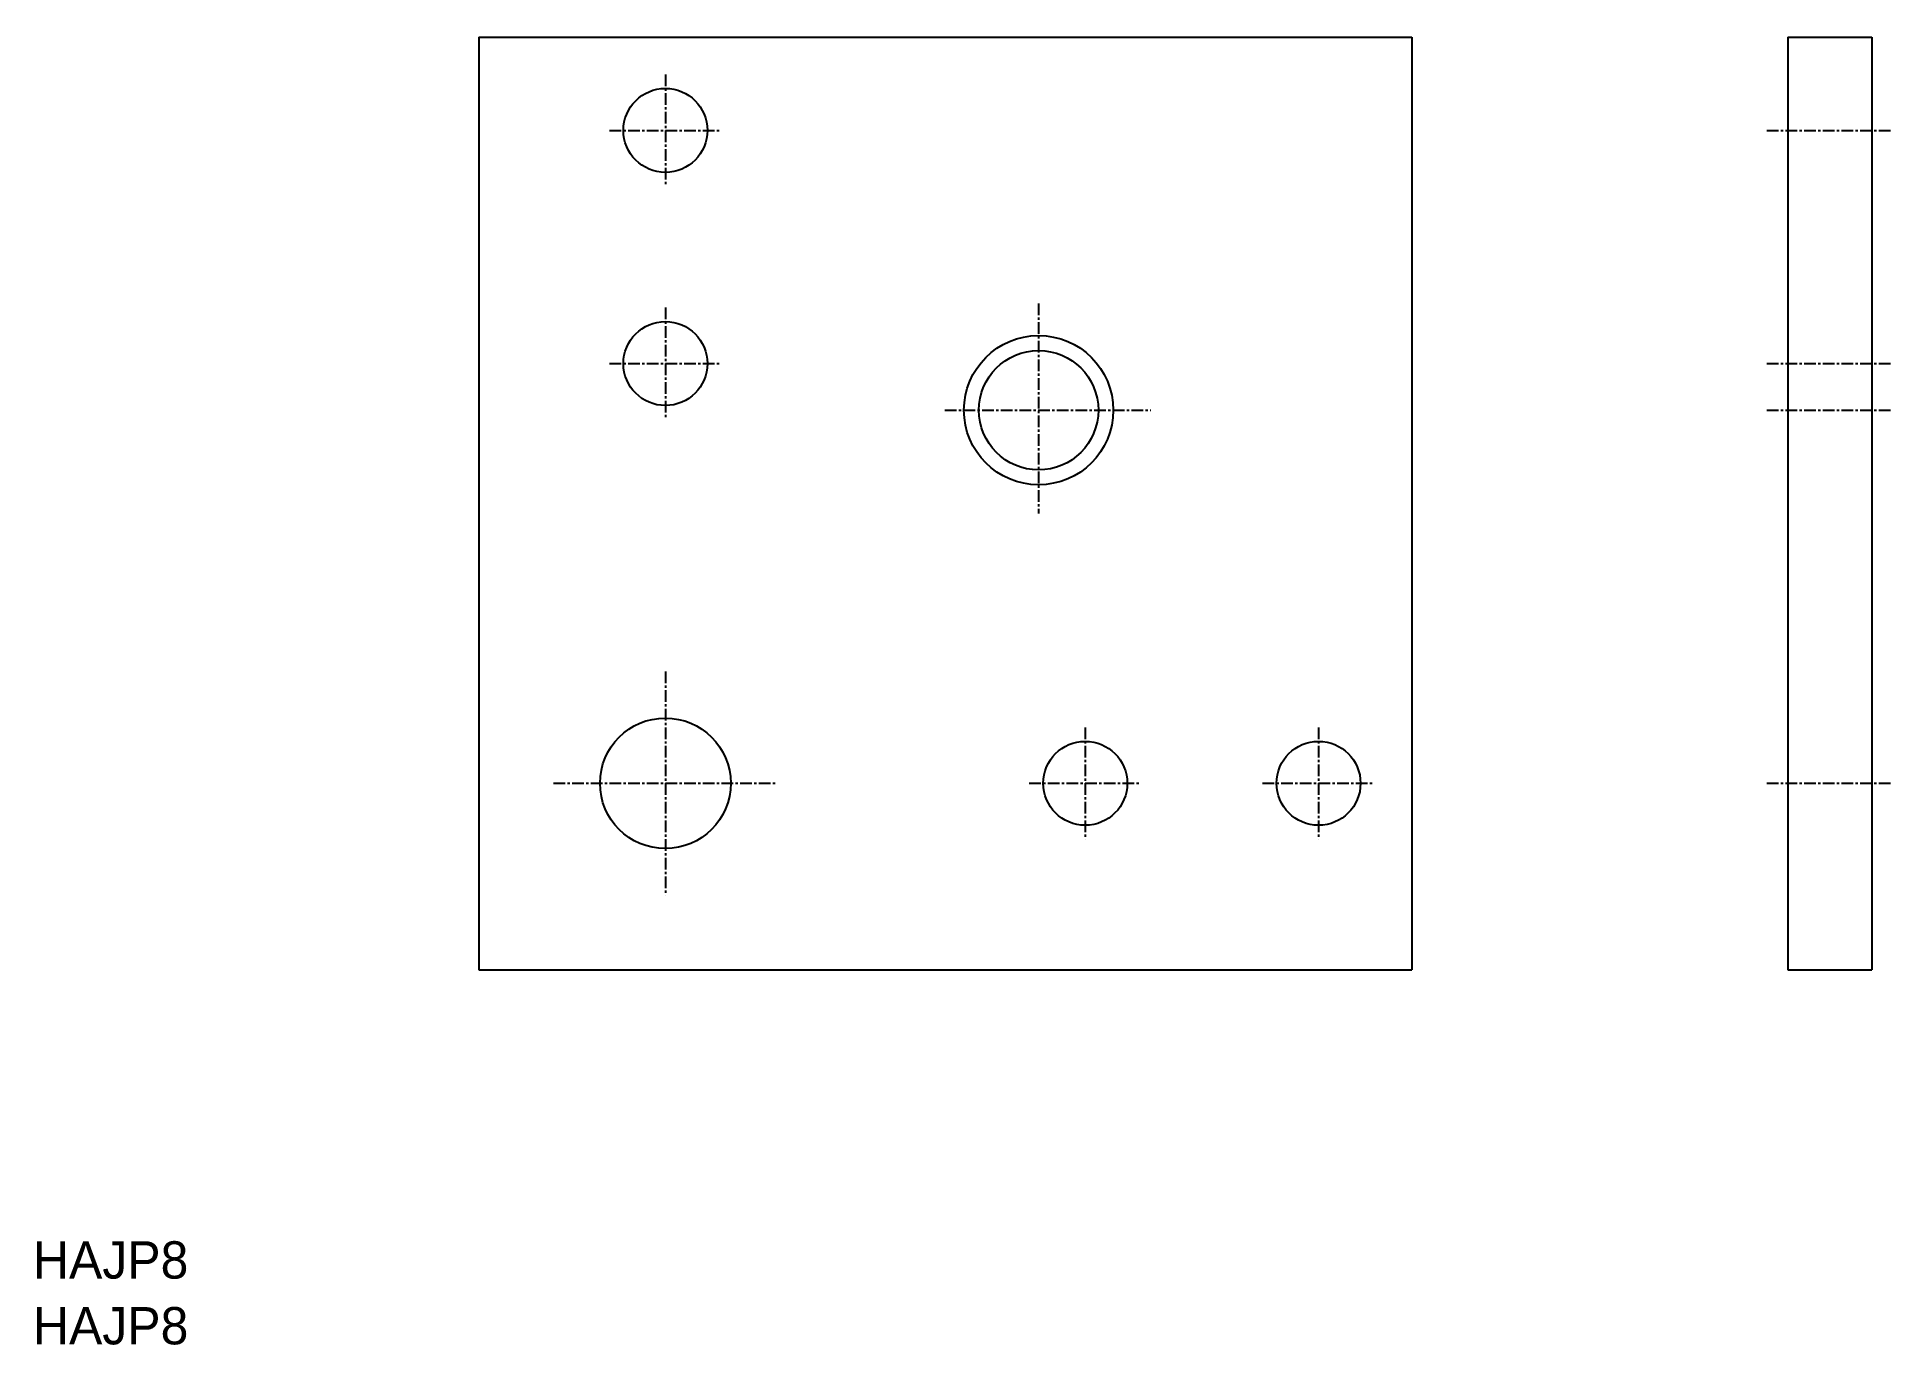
# Model space of a CAD drawing. Extents: x 0 to 199, y 0 to 140.
import ezdxf

# ---------------------------------------------------------------- set-up
doc = ezdxf.new("R2010")
doc.units = 0
doc.linetypes.add('CENTER', pattern=[2, 1.25, -0.25, 0.25, -0.25])
doc.layers.get('0').update_dxf_attribs({"linetype": 'CONTINUOUS'})
doc.layers.add('CENTER', color=1, linetype='CENTER')

msp = doc.modelspace()

# ---------------------------------------------------------------- linework, layer by layer
at = {"color": 7, "linetype": 'CONTINUOUS'}
for p, q in [((47.77, 140.15), (147.77, 140.15)), ((47.77, 140.15), (47.77, 40.15)), ((147.77, 140.15), (147.77, 40.15)), ((188.07, 140.15), (188.07, 40.15)), ((188.07, 140.15), (197.07, 140.15)), ((197.07, 140.15), (197.07, 40.15)), ((107.77, 105.96), (107.77, 105.96)), ((47.77, 40.15), (147.77, 40.15)), ((188.07, 40.15), (197.07, 40.15))]:
    msp.add_line(p, q, dxfattribs=at)
for centre, radius in [((67.77, 130.15), 4.5), ((67.77, 105.15), 4.5), ((107.77, 100.15), 6.4), ((67.77, 60.15), 7), ((112.77, 60.15), 4.5), ((137.77, 60.15), 4.5)]:
    msp.add_circle(centre, radius, dxfattribs=at)
at = {"color": 3, "linetype": 'CONTINUOUS'}
msp.add_circle((107.77, 100.15), 8, dxfattribs=at)
at = {"layer": 'CENTER', "color": 1, "linetype": 'CENTER'}
for p, q in [((67.77, 136.15), (67.77, 124.15)), ((61.77, 130.15), (73.77, 130.15)), ((185.82, 130.15), (199.32, 130.15)), ((107.77, 111.59), (107.77, 89.07)), ((67.77, 111.15), (67.77, 99.15)), ((61.77, 105.15), (73.77, 105.15)), ((185.82, 105.15), (199.32, 105.15)), ((97.72, 100.15), (119.81, 100.15)), ((185.82, 100.15), (199.32, 100.15)), ((67.77, 72.15), (67.77, 48.15)), ((112.77, 66.15), (112.77, 54.15)), ((137.77, 66.15), (137.77, 54.15)), ((55.77, 60.15), (79.77, 60.15)), ((106.77, 60.15), (118.77, 60.15)), ((131.77, 60.15), (143.77, 60.15)), ((185.82, 60.15), (199.32, 60.15))]:
    msp.add_line(p, q, dxfattribs=at)

# ---------------------------------------------------------------- texts
at = {"color": 7, "linetype": 'CONTINUOUS'}
for p in [(0, 7.05), (0, 0)]:
    msp.add_text('HAJP8', height=4, dxfattribs=at).set_placement(p)

doc.saveas('drawing.dxf')
